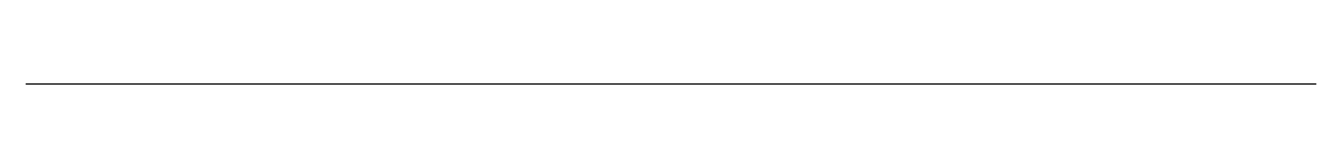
# Model space of a CAD drawing. Header units: metres. Extents: x 10 to 13, y 5 to 5.
import ezdxf

# ---------------------------------------------------------------- set-up
doc = ezdxf.new("R2010")
doc.units = ezdxf.units.M
doc.layers.add('WALLS', color=7, linetype='Continuous')

# ---------------------------------------------------------------- blocks, each defined once
blk = doc.blocks.new('WALL_SEGMENT')
at = {"layer": 'WALLS'}
blk.add_lwpolyline([(0, 0), (3, 0)], dxfattribs=at)
blk = doc.blocks.new('OUTER')
blk.add_blockref('WALL_SEGMENT', (10, 0))

msp = doc.modelspace()

# ---------------------------------------------------------------- block references
msp.add_blockref('OUTER', (0, 5))

doc.saveas('drawing.dxf')
